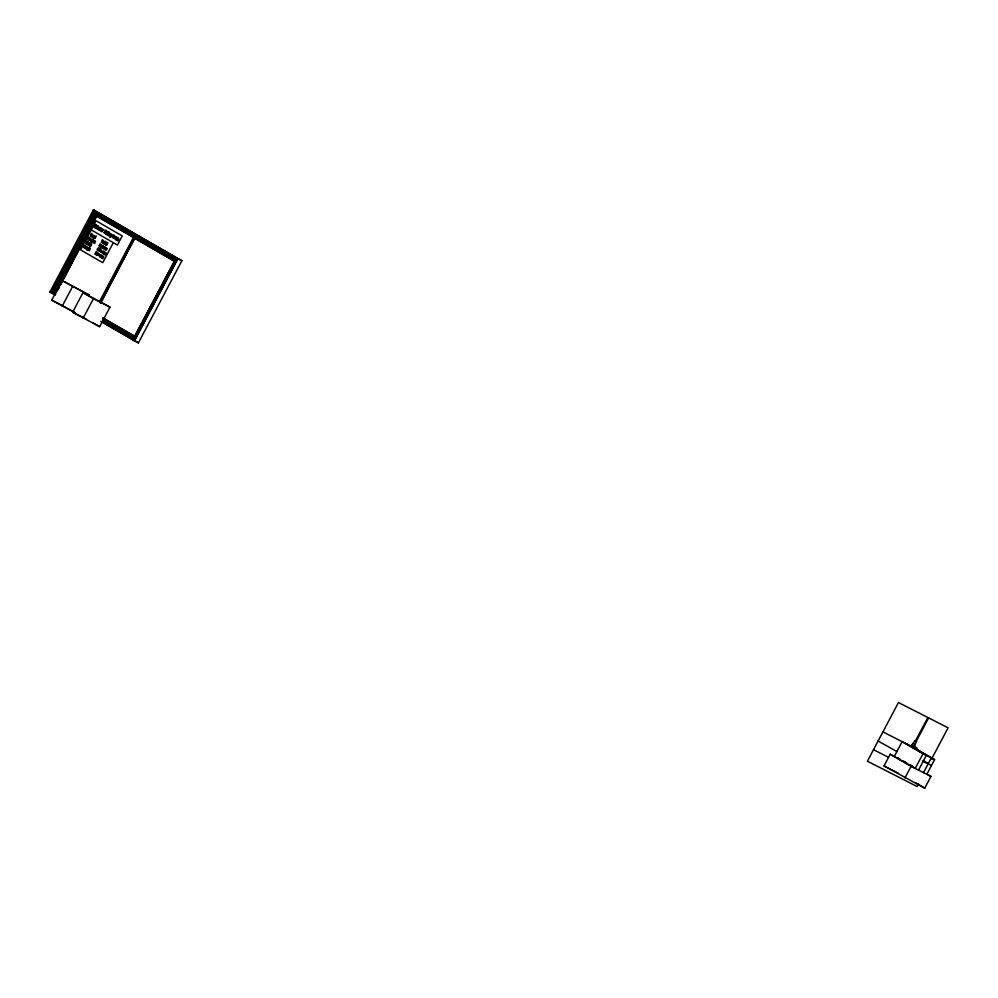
<?xml version="1.0" encoding="UTF-8"?>
<svg xmlns="http://www.w3.org/2000/svg" width="998" height="998" viewBox="0 0 998 998"><rect width="100%" height="100%" fill="white"/><g stroke="black" fill="none" stroke-linecap="round" stroke-linejoin="round"><path stroke-width="1.5" d="M86.414 249.749L87.026 250.099L88.398 247.604M109.518 236.938L110.254 237.349L111.901 234.368M96.307 228.654L96.806 225.635M88.123 248.115C88.173 245.745 85.703 250.411 87.575 249.163M89.483 243.799C89.521 241.391 87.013 246.244 88.922 244.872M92.303 240.306C92.352 237.911 89.808 242.763 91.729 241.391M95.583 237.1C95.608 234.692 93.101 239.557 95.01 238.173M100.524 244.236C99.513 242.19 99.925 248.028 98.889 245.67M105.751 230.6C104.453 228.13 105.064 235.179 103.78 232.322M108.071 232.958C108.108 230.064 105.102 235.902 107.385 234.243M107.248 243.849C107.248 241.429 104.79 246.319 106.686 244.934M111.576 234.979C111.689 232.11 108.632 237.736 110.915 236.227M118.937 238.996C118.101 236.626 118.188 242.963 117.377 240.144M101.272 246.918C101.16 249.338 103.792 244.535 101.846 245.832M94.648 241.528C94.585 239.557 92.265 243.762 93.937 242.863M102.283 239.695L101.384 242.526L103.218 240.231M100.411 257.309L101.397 255.313L100.623 255.376M102.769 253.567L103.755 251.571L102.981 251.633M104.64 249.537L105.626 247.541L104.852 247.604M102.208 258.345L103.193 256.349L102.42 256.411M104.565 254.602L105.551 252.606L104.778 252.669M86.988 241.067L85.953 243.811L87.662 241.504L86.689 244.236L88.385 241.878M55.289 295.109L49.9 291.99L93.388 209.854L181.886 260.728L138.398 342.863L133.433 340.33L176.933 258.195L181.886 260.728M100.748 321.344L134.431 340.842L177.02 260.416L92.851 211.751L93.263 210.965L177.482 259.418L177.918 258.694L93.388 209.854M93.937 211.077L94.386 210.366M50.898 292.501L93.475 212.075L92.851 211.751M55.788 294.235L51.784 291.927L93.475 212.075M93.924 212.337L51.784 291.927M53.243 291.279L94.66 213.061L95.746 213.609L54.329 291.84L53.243 291.279L55.913 292.826M54.603 289.869L56.774 285.777M60.379 278.966L63.984 272.155M68.326 263.971L74.813 251.708M76.26 248.976L82.747 236.713M84.194 233.994L90.693 221.718M92.14 218.999L95.022 213.547M54.254 293.15L96.831 212.736M96.706 214.108L55.289 292.327L96.843 214.171M74.6 312.486L51.759 300.124L62.113 280.563L89.096 295.034L62.113 280.563M56.587 291.715L96.906 215.556L175.099 260.952L134.78 337.112L102.669 318.524M57.934 289.944L59.381 287.224M60.828 284.492L96.719 215.992L134.593 237.911M83.657 247.616L85.03 245.046M87.799 239.794C88.76 234.093 91.08 239.433 88.435 238.597M84.456 248.078L85.828 245.508M88.934 240.456L90.057 238.347M91.092 236.588L92.215 234.48M87.45 244.71L88.573 242.601M86.09 249.026L87.213 246.918M92.415 237.362A12.338 6.724 -63 0 1 92.689 236.838L93.363 235.403L92.689 235.341M98.415 225.947L97.293 229.053M88.635 245.396L90.144 242.564M92.939 237.661L94.049 235.553M90.544 243.213L89.595 245.807M91.454 241.915L92.951 239.083M93.562 238.023L94.536 235.877L93.775 236.089M87.824 250.036L89.321 247.205M89.932 246.144L91.429 243.312M93.113 240.119L92.14 242.227L92.889 242.052M98.977 230.201L100.311 227.669M88.448 250.386L89.421 248.252L88.76 248.377M90.556 246.506L91.529 244.36L90.768 244.572M92.614 242.576L93.725 240.468M94.735 238.697L96.232 235.865M90.344 248.215L89.408 250.81M99.887 230.725L101.235 228.193M95.534 241.005L94.598 243.587M62.2 306.161L72.555 286.601M101.921 231.898L103.268 229.378M106.699 230.226L105.177 233.757M105.638 234.043L106.973 231.524M97.317 250.411L98.665 247.866M100.948 244.647L99.975 246.756L100.723 246.581M96.17 254.864L97.517 252.319L96.806 252.656M103.368 240.942L102.395 243.05L103.143 242.876M100.436 247.105L101.559 244.997M107.06 234.867L108.857 231.474M102.856 243.4L103.979 241.291M100.623 248.153L102.12 245.333M107.722 235.254L109.069 232.734M103.443 243.737L105.227 241.179M108.395 235.653L109.743 233.12M102.183 248.115L103.293 246.007M109.144 236.077L110.316 233.507L109.406 233.757M106.674 241.915L105.401 244.847M99.788 256.948L100.898 254.839M104.017 249.176L105.127 247.067M102.145 253.205L103.268 251.097M106.412 245.458L107.909 242.626M101.023 257.671L102.008 255.675L101.235 255.738M105.252 249.899L106.237 247.903L105.464 247.966M72.642 312.199L82.996 292.651L109.98 307.122L99.625 326.67L72.642 312.199L86.427 319.223M103.393 253.929L104.378 251.933L103.605 251.995M101.584 257.995L102.694 255.887M103.942 254.253L105.064 252.145M102.819 258.707L103.804 256.711L103.031 256.773M105.189 254.964L106.175 252.968L105.401 253.03M113.323 242.689L102.744 262.674L80.676 249.899L96.082 220.783L122.255 235.927L117.415 245.059L91.255 229.927M116.292 240.219L117.627 237.686M83.084 318.25L93.438 298.689L82.996 292.651M99.426 301.733L134.306 235.852M99.875 302.144L134.755 236.264M100 302.531L134.505 237.312M104.915 293.973L109.244 285.79M112.849 278.978L117.178 270.795M120.795 263.983L122.23 261.251M123.677 258.532L127.282 251.708M128.73 248.989L130.177 246.257M131.624 243.537L134.306 237.749M100.399 303.005L134.967 237.724M101.035 302.569L134.767 238.16L174.463 261.139L134.78 336.338L102.819 318.088M134.58 336.463L174.463 261.139M134.593 338.359L176.11 260.191L94.66 213.061M176.384 260.091L177.482 259.418M134.693 339.769L176.783 260.253L134.693 339.769L102.432 321.231M927.042 774.149L930.959 776.407L924.747 788.146L884.016 765.94L890.228 754.214L915.241 768.398L923.013 753.74L902.13 741.651L894.358 756.322M911.224 746.292L912.783 743.348L915.266 744.62M913.207 743.572L914.655 740.828L916.526 741.289L914.33 746.367L911.86 745.094M915.528 740.778L927.853 717.512M916.326 741.19L928.651 717.911M904.899 778.028L911.112 766.302L890.228 754.214M918.559 770.094L926.319 755.424L905.435 743.335M923.512 772.614L931.284 757.944L910.401 745.868M918.484 783.767L917.037 786.486L867.399 761.212L898.462 702.542L948.1 727.816L931.471 759.216M926.83 774.298L934.59 759.64L913.706 747.552M85.541 247.205C88.523 245.633 83.495 247.978 85.853 248.34M98.315 227.993L99.176 228.492L99.476 227.207L98.004 228.654L97.941 229.565L98.69 229.378M103.468 247.354C106.437 245.782 101.422 248.128 103.78 248.49M106.337 249.013C109.306 247.442 104.291 249.787 106.649 250.149M95.833 251.983L96.606 251.933L94.723 254.003L95.459 254.44M98.652 247.866L97.055 249.45L97.879 249.949M95.409 228.13L97.617 226.109M92.677 236.863L91.916 236.85L93.026 236.189M100.761 227.918L100.449 227.981A3.805 2.071 -63 0 0 99.975 228.305M118.076 237.936L117.764 237.998A3.805 2.071 -63 0 0 117.29 238.322M90.419 238.559L90.169 238.609A3.169 1.722 -63 0 0 89.77 238.884M103.667 246.219L103.405 246.269A3.169 1.722 -63 0 0 103.019 246.543M90.943 234.742C93.126 229.777 89.957 239.682 90.593 234.542M116.616 237.1L115.593 237.923A2.295 1.248 -63 0 0 115.269 238.584L115.281 239.632L116.142 239.083A2.445 1.335 -63 0 0 116.504 238.447L116.629 237.1M103.705 229.627L103.405 229.69A3.805 2.071 -63 0 0 102.931 230.014M92.577 234.705L92.39 234.717A3.169 1.722 -63 0 0 91.928 235.017M94.161 210.653L177.756 259.018M93.438 298.689L109.98 307.122M49.9 291.99L54.865 294.522M51.759 300.124L74.825 312.324M882.931 731.871L916.526 748.987L916.975 748.113L914.168 746.279M923.013 753.74L926.319 755.424M931.284 757.944L934.59 759.64M923.212 761.287L931.483 765.503M900.146 759.266L897.664 758.006L900.283 759.515M911.112 766.302L930.959 776.407M873.512 749.673L888.569 757.345M884.016 765.94L898.574 773.363M878.09 741.027L896.878 751.569M93.263 210.965L176.796 259.305M94.236 212.487L177.02 260.416M96.918 216.329L134.555 238.11M134.967 238.497L174.475 261.364M96.631 224.849L95.82 224.388L94.236 227.394L95.035 227.856M95.06 225.81L95.833 226.259M84.393 246.232L85.192 246.693M923.649 760.975L927.566 763.233M922.95 760.8L928.177 763.819M903.939 761.287L906.546 762.796M910.463 765.067L913.07 766.576M902.891 761.025L906.808 763.295M909.415 764.805L913.332 767.063M915.615 782.856L924.747 788.146M103.168 318.05L134.78 336.338M102.719 318.449L134.805 337.012M102.644 319.871L134.693 338.409M102.021 321.805L138.398 342.863M93.101 322.903L99.625 326.67M89.87 240.568L90.706 240.605A2.033 1.11 -63 0 0 91.005 240.081L91.105 238.959L90.244 239.632A1.909 1.035 -63 0 0 89.982 240.194L89.87 240.568M100.773 230.725L101.771 230.775A2.445 1.335 -63 0 0 102.145 230.139L102.258 228.792L101.235 229.602A2.295 1.248 -63 0 0 100.91 230.276L100.773 230.725M104.229 243.762L105.064 243.811A2.033 1.11 -63 0 0 105.364 243.275L105.464 242.152L104.603 242.838A1.909 1.035 -63 0 0 104.341 243.387L104.229 243.762M113.784 238.248L114.782 238.297A2.445 1.335 -63 0 0 115.144 237.661L115.269 236.314L114.234 237.137A2.295 1.248 -63 0 0 113.909 237.798L113.784 238.248M114.246 235.565L113.71 237.037A1.697 0.923 -63 0 1 113.211 237.649C110.578 239.258 113.872 232.684 114.246 235.565M96.968 254.839C98.814 256.137 98.602 250.186 96.968 254.839M98.141 250.411C99.987 251.683 99.738 245.87 98.141 250.411M98.153 255.525C100 256.81 99.788 250.91 98.153 255.525M99.338 251.097C101.172 252.394 100.96 246.444 99.338 251.097M100.524 251.783C102.37 253.08 102.145 247.13 100.524 251.783"/></g></svg>
